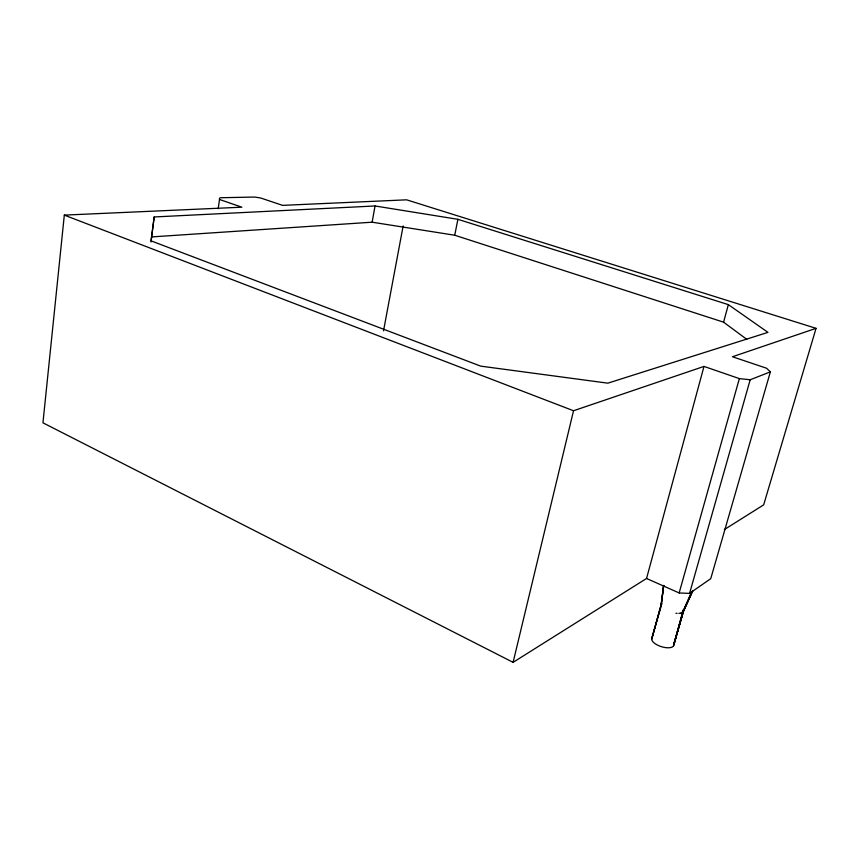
<?xml version="1.0" encoding="UTF-8"?>
<svg xmlns="http://www.w3.org/2000/svg" width="859" height="859" viewBox="0 0 859 859"><rect width="100%" height="100%" fill="white"/><g stroke="black" fill="none" stroke-linecap="round" stroke-linejoin="round"><path stroke-width="1.29" d="M661.913 603.447L651.927 638.108A11.532 4.929 17.6 0 0 661.967 646.848A11.532 4.929 17.6 0 0 673.843 644.411L683.474 610.341L690.7 593.902M651.691 639.386L661.301 604.124M816.05 328.342L406.608 199.825L282.59 205.365L260.588 197.967L254.801 197.055L220.323 197.742L219.421 198.311L219.507 199.471L241.884 207.191L64.318 215.115L42.95 422.821L513.102 662.343L646.548 578.472L703.993 366.417L739.352 378.604L750.186 379.764L770.373 371.861L766.539 368.221L732.448 356.753L816.05 328.342L763.672 504.856L724.362 529.563M151.023 241.991L154.19 216.962L375.039 205.977L457.901 219.313L728.357 304.634L767.957 332.369L607.839 383.168L480.707 366.138L151.012 240.842L154.19 216.962M661.183 605.359L663.674 585.419M661.151 605.208L663.642 585.591M663.642 585.505L661.14 604.865L651.927 638.108M218.207 208.716L219.507 199.471M151.689 236.912L372.13 222.191L375.039 205.977M383.522 330.833L403.15 225.917M746.793 339.348L723.568 322.168L454.722 235.226L457.901 219.313M513.102 662.343L573.533 410.752L703.993 366.417M723.568 322.168L728.357 304.634M770.373 371.861L710.747 578.665L689.573 593.397L679.158 592.957L739.352 378.604M683.41 611.35L673.843 644.411L683.281 609.665M673.649 645.7L683.356 611.479L692.622 590.885L683.356 611.479L681.037 613.047M689.573 593.397L750.186 379.764M673.843 644.411L683.549 610.599M661.269 604.511L661.205 605.123M683.173 611.769L692.665 590.788M680.618 613.111L678.889 613.38M677.096 613.347L675.958 613.294M372.13 222.191L454.722 235.226M64.318 215.115L573.533 410.752M646.548 578.472L679.158 592.957"/></g></svg>
